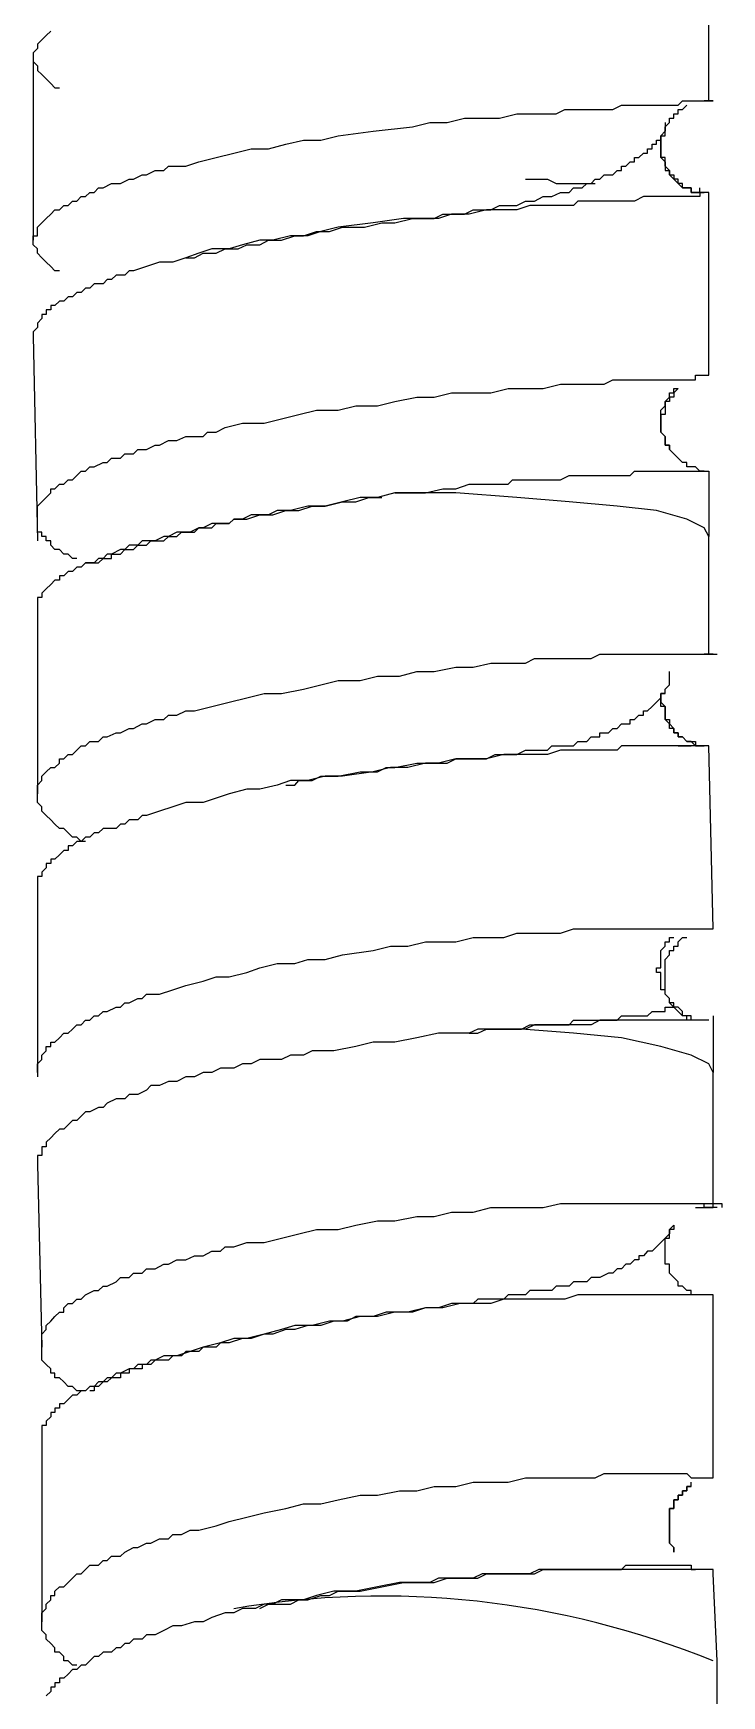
# Model space of a CAD drawing. Extents: x -1585 to -1165, y -4178 to -3881.
# Drawn here: x -1300.91 to -1296.21, y -4077.4 to -4066.05 of the extents above; entities that cross this region are included whole.
import ezdxf

# ---------------------------------------------------------------- set-up
doc = ezdxf.new("R2010")
doc.units = 0
doc.header["$LTSCALE"] = 7
doc.layers.add('DWG', color=7, linetype='CONTINUOUS')

msp = doc.modelspace()

# ---------------------------------------------------------------- linework, layer by layer
at = {"layer": 'DWG'}
for points in [[(-1300.735, -4067.675), (-1300.765, -4067.675), (-1300.794, -4067.645), (-1300.824, -4067.616), (-1300.854, -4067.586), (-1300.884, -4067.556), (-1300.884, -4067.526), (-1300.913, -4067.497), (-1300.913, -4067.467), (-1300.913, -4067.437), (-1300.884, -4067.437), (-1300.884, -4067.407), (-1300.884, -4067.378), (-1300.854, -4067.348), (-1300.824, -4067.318), (-1300.794, -4067.288), (-1300.765, -4067.259), (-1300.735, -4067.259), (-1300.705, -4067.229), (-1300.675, -4067.229), (-1300.646, -4067.199), (-1300.616, -4067.199), (-1300.586, -4067.169), (-1300.556, -4067.169), (-1300.527, -4067.14), (-1300.497, -4067.14), (-1300.467, -4067.11), (-1300.437, -4067.11), (-1300.378, -4067.08), (-1300.348, -4067.08), (-1300.318, -4067.08), (-1300.259, -4067.05), (-1300.229, -4067.05), (-1300.17, -4067.021), (-1300.14, -4067.021), (-1300.08, -4066.991), (-1300.021, -4066.991), (-1299.991, -4066.961), (-1299.932, -4066.961), (-1299.872, -4066.961), (-1299.783, -4066.931), (-1299.664, -4066.902), (-1299.545, -4066.872), (-1299.426, -4066.842), (-1299.307, -4066.842), (-1299.188, -4066.812), (-1299.069, -4066.783), (-1298.95, -4066.783), (-1298.831, -4066.753), (-1298.593, -4066.723), (-1298.325, -4066.693), (-1298.206, -4066.664), (-1298.087, -4066.664), (-1297.968, -4066.634), (-1297.849, -4066.634), (-1297.73, -4066.634), (-1297.611, -4066.604), (-1297.552, -4066.604), (-1297.492, -4066.604), (-1297.433, -4066.604), (-1297.403, -4066.604), (-1297.343, -4066.604), (-1297.284, -4066.574), (-1297.224, -4066.574), (-1297.195, -4066.574), (-1297.135, -4066.574), (-1297.105, -4066.574), (-1297.046, -4066.574), (-1296.986, -4066.574), (-1296.957, -4066.574), (-1296.897, -4066.545), (-1296.867, -4066.545), (-1296.838, -4066.545), (-1296.778, -4066.545), (-1296.748, -4066.545), (-1296.719, -4066.545), (-1296.689, -4066.545), (-1296.659, -4066.545), (-1296.629, -4066.545), (-1296.6, -4066.545), (-1296.57, -4066.545), (-1296.54, -4066.545), (-1296.51, -4066.545), (-1296.481, -4066.515), (-1296.451, -4066.515), (-1296.421, -4066.515), (-1296.391, -4066.515), (-1296.362, -4066.515), (-1296.332, -4066.515), (-1296.302, -4066.515), (-1296.302, -4065.831)], [(-1300.794, -4066.039), (-1300.824, -4066.069), (-1300.854, -4066.098), (-1300.884, -4066.128), (-1300.884, -4066.158), (-1300.913, -4066.188), (-1300.913, -4066.217), (-1300.913, -4066.247), (-1300.884, -4066.277), (-1300.884, -4066.307), (-1300.854, -4066.336), (-1300.824, -4066.366), (-1300.794, -4066.396), (-1300.765, -4066.426), (-1300.735, -4066.426)], [(-1300.913, -4066.217), (-1300.913, -4067.467)], [(-1296.6, -4066.664), (-1296.6, -4066.693), (-1296.6, -4066.723), (-1296.629, -4066.753), (-1296.629, -4066.783), (-1296.629, -4066.812), (-1296.629, -4066.842), (-1296.629, -4066.872), (-1296.629, -4066.902), (-1296.6, -4066.931), (-1296.6, -4066.961), (-1296.6, -4066.991), (-1296.57, -4066.991), (-1296.57, -4067.021), (-1296.54, -4067.021), (-1296.54, -4067.05), (-1296.51, -4067.08), (-1296.481, -4067.11), (-1296.451, -4067.11), (-1296.421, -4067.11), (-1296.421, -4067.14), (-1296.391, -4067.14), (-1296.362, -4067.14), (-1296.332, -4067.14), (-1296.362, -4067.14), (-1296.391, -4067.14), (-1296.421, -4067.14), (-1296.421, -4067.11), (-1296.451, -4067.11), (-1296.481, -4067.11), (-1296.481, -4067.08), (-1296.51, -4067.08), (-1296.51, -4067.05), (-1296.54, -4067.05), (-1296.57, -4067.021), (-1296.57, -4066.991), (-1296.6, -4066.961), (-1296.6, -4066.931), (-1296.6, -4066.902), (-1296.629, -4066.902), (-1296.629, -4066.872), (-1296.629, -4066.842), (-1296.629, -4066.812), (-1296.629, -4066.783), (-1296.629, -4066.753), (-1296.6, -4066.753), (-1296.6, -4066.723), (-1296.6, -4066.693), (-1296.57, -4066.664), (-1296.57, -4066.634), (-1296.54, -4066.634), (-1296.54, -4066.604), (-1296.51, -4066.604), (-1296.51, -4066.574), (-1296.481, -4066.574), (-1296.451, -4066.545)], [(-1299.872, -4067.586), (-1299.842, -4067.586), (-1299.813, -4067.586), (-1299.753, -4067.556), (-1299.723, -4067.556), (-1299.694, -4067.556), (-1299.664, -4067.556), (-1299.604, -4067.526), (-1299.515, -4067.526), (-1299.456, -4067.497), (-1299.366, -4067.497), (-1299.307, -4067.467), (-1299.218, -4067.467), (-1299.128, -4067.437), (-1299.069, -4067.437), (-1298.98, -4067.407), (-1298.89, -4067.407), (-1298.801, -4067.378), (-1298.742, -4067.378), (-1298.652, -4067.378), (-1298.533, -4067.348), (-1298.444, -4067.348), (-1298.325, -4067.318), (-1298.236, -4067.318), (-1298.176, -4067.318), (-1298.117, -4067.288), (-1298.057, -4067.288), (-1298.028, -4067.288), (-1297.968, -4067.288), (-1297.909, -4067.259), (-1297.879, -4067.259), (-1297.819, -4067.259), (-1297.79, -4067.259), (-1297.73, -4067.229), (-1297.7, -4067.229), (-1297.641, -4067.229), (-1297.611, -4067.229), (-1297.552, -4067.199), (-1297.522, -4067.199), (-1297.492, -4067.199), (-1297.433, -4067.169), (-1297.403, -4067.169), (-1297.373, -4067.169), (-1297.314, -4067.14), (-1297.284, -4067.14), (-1297.254, -4067.14), (-1297.224, -4067.11), (-1297.195, -4067.11), (-1297.165, -4067.11), (-1297.135, -4067.08), (-1297.105, -4067.08), (-1297.076, -4067.05), (-1297.046, -4067.05), (-1297.016, -4067.021), (-1296.986, -4067.021), (-1296.957, -4067.021), (-1296.927, -4066.991), (-1296.897, -4066.991), (-1296.897, -4066.961), (-1296.867, -4066.961), (-1296.838, -4066.931), (-1296.808, -4066.931), (-1296.808, -4066.902), (-1296.778, -4066.902), (-1296.748, -4066.872), (-1296.719, -4066.872), (-1296.719, -4066.842), (-1296.689, -4066.842), (-1296.689, -4066.812), (-1296.659, -4066.812), (-1296.659, -4066.783), (-1296.629, -4066.783), (-1296.629, -4066.753), (-1296.6, -4066.723), (-1296.6, -4066.693), (-1296.57, -4066.664)], [(-1297.552, -4067.05), (-1297.522, -4067.05), (-1297.492, -4067.05), (-1297.462, -4067.05), (-1297.403, -4067.05), (-1297.343, -4067.08), (-1297.284, -4067.08), (-1297.224, -4067.08), (-1297.165, -4067.08), (-1297.105, -4067.08), (-1297.076, -4067.08)], [(-1296.362, -4067.14), (-1296.362, -4067.11)], [(-1300.616, -4069.639), (-1300.646, -4069.639), (-1300.675, -4069.609), (-1300.705, -4069.609), (-1300.735, -4069.579), (-1300.765, -4069.579), (-1300.794, -4069.549), (-1300.794, -4069.52), (-1300.824, -4069.52), (-1300.824, -4069.49), (-1300.854, -4069.49), (-1300.854, -4069.46), (-1300.884, -4069.46), (-1300.884, -4069.43), (-1300.884, -4069.401), (-1300.884, -4069.371), (-1300.884, -4069.341), (-1300.884, -4069.311), (-1300.884, -4069.282), (-1300.854, -4069.252), (-1300.824, -4069.222), (-1300.794, -4069.192), (-1300.794, -4069.163), (-1300.765, -4069.163), (-1300.735, -4069.133), (-1300.705, -4069.133), (-1300.675, -4069.103), (-1300.646, -4069.103), (-1300.616, -4069.073), (-1300.586, -4069.044), (-1300.556, -4069.044), (-1300.527, -4069.014), (-1300.497, -4069.014), (-1300.437, -4068.984), (-1300.408, -4068.984), (-1300.378, -4068.954), (-1300.318, -4068.954), (-1300.289, -4068.925), (-1300.229, -4068.925), (-1300.199, -4068.895), (-1300.14, -4068.895), (-1300.08, -4068.865), (-1300.051, -4068.865), (-1299.991, -4068.835), (-1299.932, -4068.835), (-1299.872, -4068.806), (-1299.813, -4068.806), (-1299.753, -4068.806), (-1299.723, -4068.776), (-1299.664, -4068.776), (-1299.604, -4068.746), (-1299.485, -4068.716), (-1299.337, -4068.716), (-1299.218, -4068.687), (-1299.099, -4068.657), (-1298.98, -4068.627), (-1298.831, -4068.627), (-1298.712, -4068.597), (-1298.563, -4068.597), (-1298.444, -4068.568), (-1298.295, -4068.538), (-1298.176, -4068.538), (-1298.057, -4068.508), (-1297.909, -4068.508), (-1297.79, -4068.508), (-1297.671, -4068.478), (-1297.552, -4068.478), (-1297.433, -4068.478), (-1297.314, -4068.449), (-1297.284, -4068.449), (-1297.224, -4068.449), (-1297.165, -4068.449), (-1297.105, -4068.449), (-1297.076, -4068.449), (-1297.016, -4068.449), (-1296.957, -4068.419), (-1296.927, -4068.419), (-1296.867, -4068.419), (-1296.838, -4068.419), (-1296.808, -4068.419), (-1296.748, -4068.419), (-1296.719, -4068.419), (-1296.689, -4068.419), (-1296.629, -4068.419), (-1296.6, -4068.419), (-1296.57, -4068.419), (-1296.54, -4068.419), (-1296.51, -4068.419), (-1296.481, -4068.419), (-1296.451, -4068.419), (-1296.421, -4068.419), (-1296.391, -4068.419), (-1296.391, -4068.389), (-1296.362, -4068.389), (-1296.332, -4068.389), (-1296.302, -4068.389), (-1296.302, -4067.14), (-1296.332, -4067.14), (-1296.362, -4067.14), (-1296.362, -4067.169), (-1296.391, -4067.169), (-1296.421, -4067.169), (-1296.451, -4067.169), (-1296.481, -4067.169), (-1296.51, -4067.169), (-1296.54, -4067.169), (-1296.57, -4067.169), (-1296.6, -4067.169), (-1296.629, -4067.169), (-1296.659, -4067.169), (-1296.689, -4067.169), (-1296.719, -4067.169), (-1296.748, -4067.169), (-1296.808, -4067.199), (-1296.838, -4067.199), (-1296.867, -4067.199), (-1296.897, -4067.199), (-1296.957, -4067.199), (-1296.986, -4067.199), (-1297.016, -4067.199), (-1297.076, -4067.199), (-1297.105, -4067.199), (-1297.135, -4067.199), (-1297.195, -4067.199), (-1297.224, -4067.229), (-1297.284, -4067.229), (-1297.343, -4067.229), (-1297.433, -4067.229), (-1297.522, -4067.229), (-1297.611, -4067.259), (-1297.73, -4067.259), (-1297.819, -4067.259), (-1297.938, -4067.288), (-1298.057, -4067.288), (-1298.147, -4067.318), (-1298.385, -4067.318), (-1298.593, -4067.348), (-1298.831, -4067.378), (-1298.95, -4067.407), (-1299.039, -4067.437), (-1299.158, -4067.437), (-1299.277, -4067.467), (-1299.366, -4067.467), (-1299.485, -4067.497), (-1299.575, -4067.526), (-1299.694, -4067.526), (-1299.783, -4067.556), (-1299.872, -4067.586), (-1299.961, -4067.616), (-1300.051, -4067.616), (-1300.14, -4067.645), (-1300.229, -4067.675), (-1300.259, -4067.675), (-1300.289, -4067.705), (-1300.348, -4067.705), (-1300.378, -4067.735), (-1300.408, -4067.735), (-1300.437, -4067.764), (-1300.467, -4067.764), (-1300.497, -4067.764), (-1300.527, -4067.794), (-1300.556, -4067.794), (-1300.586, -4067.824), (-1300.616, -4067.824), (-1300.646, -4067.854), (-1300.675, -4067.854), (-1300.705, -4067.883), (-1300.735, -4067.883), (-1300.765, -4067.913), (-1300.794, -4067.913), (-1300.794, -4067.943), (-1300.824, -4067.943), (-1300.824, -4067.973), (-1300.854, -4067.973), (-1300.854, -4068.002), (-1300.884, -4068.032), (-1300.884, -4068.062), (-1300.913, -4068.092), (-1300.913, -4068.121), (-1300.884, -4069.52)], [(-1296.332, -4069.044), (-1296.362, -4069.044), (-1296.391, -4069.014), (-1296.421, -4069.014), (-1296.451, -4069.014), (-1296.451, -4068.984), (-1296.481, -4068.984), (-1296.51, -4068.954), (-1296.54, -4068.925), (-1296.57, -4068.895), (-1296.57, -4068.865), (-1296.6, -4068.865), (-1296.6, -4068.835), (-1296.6, -4068.806), (-1296.629, -4068.776), (-1296.629, -4068.746), (-1296.629, -4068.716), (-1296.629, -4068.687), (-1296.629, -4068.657), (-1296.629, -4068.627), (-1296.6, -4068.597), (-1296.6, -4068.568), (-1296.57, -4068.538), (-1296.57, -4068.508), (-1296.54, -4068.508), (-1296.54, -4068.478), (-1296.51, -4068.478), (-1296.54, -4068.508), (-1296.54, -4068.538), (-1296.57, -4068.538), (-1296.57, -4068.568), (-1296.6, -4068.568), (-1296.6, -4068.597), (-1296.6, -4068.627), (-1296.6, -4068.657), (-1296.629, -4068.657), (-1296.629, -4068.687), (-1296.629, -4068.716), (-1296.629, -4068.746), (-1296.629, -4068.776), (-1296.6, -4068.806), (-1296.6, -4068.835), (-1296.6, -4068.865), (-1296.57, -4068.865), (-1296.57, -4068.895), (-1296.54, -4068.925)], [(-1298.444, -4069.192), (-1298.563, -4069.222), (-1298.682, -4069.222), (-1298.801, -4069.252), (-1298.92, -4069.282), (-1299.039, -4069.282), (-1299.158, -4069.311), (-1299.188, -4069.311), (-1299.247, -4069.311), (-1299.307, -4069.341), (-1299.366, -4069.341), (-1299.426, -4069.341), (-1299.485, -4069.371), (-1299.545, -4069.371), (-1299.575, -4069.401), (-1299.634, -4069.401), (-1299.694, -4069.401), (-1299.753, -4069.43), (-1299.783, -4069.43), (-1299.842, -4069.46), (-1299.902, -4069.46), (-1299.932, -4069.46), (-1299.991, -4069.49), (-1300.021, -4069.49), (-1300.08, -4069.52), (-1300.11, -4069.52), (-1300.17, -4069.52), (-1300.199, -4069.549), (-1300.259, -4069.549), (-1300.289, -4069.579), (-1300.318, -4069.579), (-1300.378, -4069.609), (-1300.408, -4069.609), (-1300.437, -4069.639), (-1300.467, -4069.639), (-1300.497, -4069.668), (-1300.527, -4069.668), (-1300.556, -4069.668), (-1300.586, -4069.698), (-1300.616, -4069.698), (-1300.646, -4069.728), (-1300.675, -4069.728), (-1300.705, -4069.758), (-1300.735, -4069.758), (-1300.735, -4069.787), (-1300.765, -4069.787), (-1300.794, -4069.817), (-1300.824, -4069.847), (-1300.854, -4069.877), (-1300.854, -4069.906), (-1300.884, -4069.906), (-1300.884, -4069.936), (-1300.884, -4069.966), (-1300.884, -4069.996), (-1300.884, -4071.245)], [(-1300.556, -4069.668), (-1300.527, -4069.668), (-1300.497, -4069.668), (-1300.467, -4069.668), (-1300.437, -4069.639), (-1300.408, -4069.639), (-1300.378, -4069.639), (-1300.378, -4069.609), (-1300.348, -4069.609), (-1300.318, -4069.609), (-1300.289, -4069.579), (-1300.259, -4069.579), (-1300.229, -4069.579), (-1300.199, -4069.549), (-1300.17, -4069.549), (-1300.14, -4069.549), (-1300.11, -4069.52), (-1300.08, -4069.52), (-1300.021, -4069.52), (-1299.991, -4069.49), (-1299.961, -4069.49), (-1299.932, -4069.49), (-1299.902, -4069.46), (-1299.842, -4069.46), (-1299.813, -4069.46), (-1299.783, -4069.43), (-1299.753, -4069.43), (-1299.694, -4069.43), (-1299.664, -4069.401), (-1299.604, -4069.401), (-1299.575, -4069.401), (-1299.545, -4069.371), (-1299.485, -4069.371), (-1299.456, -4069.371), (-1299.366, -4069.341), (-1299.277, -4069.341), (-1299.188, -4069.311), (-1299.099, -4069.311), (-1299.009, -4069.282), (-1298.92, -4069.282), (-1298.801, -4069.252), (-1298.712, -4069.252), (-1298.623, -4069.222), (-1298.533, -4069.222)], [(-1300.556, -4071.572), (-1300.586, -4071.572), (-1300.616, -4071.543), (-1300.646, -4071.543), (-1300.675, -4071.513), (-1300.705, -4071.483), (-1300.735, -4071.483), (-1300.765, -4071.453), (-1300.794, -4071.424), (-1300.824, -4071.394), (-1300.854, -4071.364), (-1300.854, -4071.334), (-1300.884, -4071.305), (-1300.884, -4071.275), (-1300.884, -4071.245), (-1300.884, -4071.215), (-1300.884, -4071.186), (-1300.854, -4071.156), (-1300.854, -4071.126), (-1300.824, -4071.096), (-1300.794, -4071.067), (-1300.765, -4071.067), (-1300.735, -4071.037), (-1300.735, -4071.007), (-1300.705, -4071.007), (-1300.675, -4070.977), (-1300.646, -4070.977), (-1300.616, -4070.948), (-1300.586, -4070.918), (-1300.556, -4070.918), (-1300.527, -4070.888), (-1300.467, -4070.888), (-1300.437, -4070.858), (-1300.408, -4070.858), (-1300.348, -4070.829), (-1300.318, -4070.829), (-1300.259, -4070.799), (-1300.229, -4070.799), (-1300.17, -4070.769), (-1300.14, -4070.769), (-1300.08, -4070.739), (-1300.021, -4070.739), (-1299.991, -4070.71), (-1299.932, -4070.71), (-1299.872, -4070.68), (-1299.813, -4070.68), (-1299.694, -4070.65), (-1299.575, -4070.62), (-1299.456, -4070.591), (-1299.337, -4070.561), (-1299.218, -4070.561), (-1299.069, -4070.531), (-1298.95, -4070.501), (-1298.831, -4070.472), (-1298.682, -4070.472), (-1298.563, -4070.442), (-1298.414, -4070.442), (-1298.295, -4070.412), (-1298.176, -4070.412), (-1298.028, -4070.382), (-1297.909, -4070.382), (-1297.79, -4070.353), (-1297.671, -4070.353), (-1297.552, -4070.353), (-1297.492, -4070.323), (-1297.433, -4070.323), (-1297.373, -4070.323), (-1297.314, -4070.323), (-1297.254, -4070.323), (-1297.195, -4070.323), (-1297.165, -4070.323), (-1297.105, -4070.323), (-1297.046, -4070.293), (-1297.016, -4070.293), (-1296.957, -4070.293), (-1296.927, -4070.293), (-1296.867, -4070.293), (-1296.838, -4070.293), (-1296.778, -4070.293), (-1296.748, -4070.293), (-1296.719, -4070.293), (-1296.659, -4070.293), (-1296.629, -4070.293), (-1296.6, -4070.293), (-1296.57, -4070.293), (-1296.54, -4070.293), (-1296.51, -4070.293), (-1296.481, -4070.293), (-1296.451, -4070.293), (-1296.421, -4070.293), (-1296.391, -4070.293), (-1296.362, -4070.293), (-1296.332, -4070.293), (-1296.302, -4070.293), (-1296.302, -4069.49)], [(-1296.272, -4070.293), (-1296.302, -4070.293), (-1296.332, -4070.293), (-1296.302, -4070.293), (-1296.272, -4070.293), (-1296.243, -4070.293)], [(-1299.188, -4071.186), (-1299.158, -4071.186), (-1299.128, -4071.186), (-1299.099, -4071.156), (-1299.069, -4071.156), (-1299.009, -4071.156), (-1298.95, -4071.126), (-1298.89, -4071.126), (-1298.831, -4071.126), (-1298.682, -4071.096), (-1298.563, -4071.096), (-1298.504, -4071.067), (-1298.444, -4071.067), (-1298.295, -4071.037), (-1298.176, -4071.037), (-1298.147, -4071.037), (-1298.087, -4071.037), (-1298.028, -4071.007), (-1297.998, -4071.007), (-1297.938, -4071.007), (-1297.909, -4071.007), (-1297.849, -4071.007), (-1297.819, -4071.007), (-1297.76, -4070.977), (-1297.73, -4070.977), (-1297.671, -4070.977), (-1297.641, -4070.977), (-1297.611, -4070.977), (-1297.552, -4070.948), (-1297.522, -4070.948), (-1297.492, -4070.948), (-1297.433, -4070.948), (-1297.403, -4070.948), (-1297.373, -4070.918), (-1297.343, -4070.918), (-1297.284, -4070.918), (-1297.254, -4070.918), (-1297.224, -4070.918), (-1297.195, -4070.888), (-1297.165, -4070.888), (-1297.135, -4070.888), (-1297.105, -4070.858), (-1297.076, -4070.858), (-1297.046, -4070.858), (-1297.046, -4070.829), (-1297.016, -4070.829), (-1296.986, -4070.829), (-1296.957, -4070.799), (-1296.927, -4070.799), (-1296.897, -4070.769), (-1296.867, -4070.769), (-1296.838, -4070.769), (-1296.838, -4070.739), (-1296.808, -4070.739), (-1296.778, -4070.71), (-1296.748, -4070.71), (-1296.748, -4070.68), (-1296.719, -4070.68), (-1296.689, -4070.65), (-1296.659, -4070.62), (-1296.629, -4070.591), (-1296.629, -4070.561), (-1296.6, -4070.561), (-1296.6, -4070.531), (-1296.57, -4070.501), (-1296.57, -4070.472), (-1296.57, -4070.442), (-1296.57, -4070.412)], [(-1296.362, -4070.918), (-1296.391, -4070.918), (-1296.421, -4070.888), (-1296.451, -4070.888), (-1296.481, -4070.858), (-1296.51, -4070.858), (-1296.51, -4070.829), (-1296.54, -4070.829), (-1296.54, -4070.799), (-1296.57, -4070.799), (-1296.57, -4070.769), (-1296.6, -4070.739), (-1296.6, -4070.71), (-1296.6, -4070.68), (-1296.6, -4070.65), (-1296.629, -4070.65), (-1296.629, -4070.62), (-1296.629, -4070.591), (-1296.629, -4070.561), (-1296.6, -4070.561), (-1296.629, -4070.561), (-1296.629, -4070.591), (-1296.629, -4070.62), (-1296.6, -4070.65), (-1296.6, -4070.68), (-1296.6, -4070.71), (-1296.6, -4070.739), (-1296.57, -4070.739), (-1296.57, -4070.769), (-1296.54, -4070.799), (-1296.54, -4070.829), (-1296.51, -4070.829), (-1296.51, -4070.858), (-1296.481, -4070.858), (-1296.451, -4070.888), (-1296.421, -4070.888), (-1296.391, -4070.888), (-1296.391, -4070.918), (-1296.362, -4070.918), (-1296.332, -4070.918)], [(-1300.884, -4073.149), (-1300.884, -4073.119), (-1300.884, -4073.09), (-1300.854, -4073.06), (-1300.854, -4073.03), (-1300.824, -4073), (-1300.824, -4072.971), (-1300.794, -4072.971), (-1300.794, -4072.941), (-1300.765, -4072.941), (-1300.735, -4072.911), (-1300.705, -4072.881), (-1300.675, -4072.881), (-1300.646, -4072.852), (-1300.616, -4072.822), (-1300.586, -4072.822), (-1300.556, -4072.792), (-1300.527, -4072.792), (-1300.497, -4072.762), (-1300.467, -4072.762), (-1300.437, -4072.733), (-1300.408, -4072.733), (-1300.348, -4072.703), (-1300.318, -4072.703), (-1300.289, -4072.673), (-1300.259, -4072.673), (-1300.199, -4072.643), (-1300.17, -4072.643), (-1300.14, -4072.614), (-1300.051, -4072.614), (-1299.961, -4072.584), (-1299.872, -4072.554), (-1299.753, -4072.524), (-1299.664, -4072.495), (-1299.575, -4072.495), (-1299.456, -4072.465), (-1299.366, -4072.435), (-1299.247, -4072.405), (-1299.128, -4072.405), (-1299.039, -4072.376), (-1298.92, -4072.376), (-1298.801, -4072.346), (-1298.593, -4072.316), (-1298.474, -4072.286), (-1298.355, -4072.286), (-1298.236, -4072.257), (-1298.147, -4072.257), (-1298.028, -4072.257), (-1297.909, -4072.227), (-1297.819, -4072.227), (-1297.7, -4072.227), (-1297.611, -4072.197), (-1297.492, -4072.197), (-1297.403, -4072.197), (-1297.314, -4072.197), (-1297.224, -4072.167), (-1297.165, -4072.167), (-1297.135, -4072.167), (-1297.076, -4072.167), (-1297.046, -4072.167), (-1296.986, -4072.167), (-1296.957, -4072.167), (-1296.927, -4072.167), (-1296.867, -4072.167), (-1296.838, -4072.167), (-1296.808, -4072.167), (-1296.778, -4072.167), (-1296.748, -4072.167), (-1296.719, -4072.167), (-1296.659, -4072.167), (-1296.629, -4072.167), (-1296.6, -4072.167), (-1296.57, -4072.167), (-1296.54, -4072.167), (-1296.51, -4072.167), (-1296.481, -4072.167), (-1296.451, -4072.167), (-1296.421, -4072.167), (-1296.391, -4072.167), (-1296.362, -4072.167), (-1296.332, -4072.167), (-1296.302, -4072.167), (-1296.272, -4072.167), (-1296.302, -4070.918), (-1296.332, -4070.918), (-1296.362, -4070.918), (-1296.391, -4070.918), (-1296.421, -4070.918), (-1296.451, -4070.918), (-1296.481, -4070.918), (-1296.51, -4070.918), (-1296.54, -4070.918), (-1296.57, -4070.918), (-1296.6, -4070.918), (-1296.629, -4070.918), (-1296.659, -4070.918), (-1296.689, -4070.918), (-1296.719, -4070.918), (-1296.748, -4070.918), (-1296.778, -4070.918), (-1296.808, -4070.918), (-1296.838, -4070.918), (-1296.897, -4070.918), (-1296.927, -4070.948), (-1296.957, -4070.948), (-1297.016, -4070.948), (-1297.046, -4070.948), (-1297.076, -4070.948), (-1297.135, -4070.948), (-1297.165, -4070.948), (-1297.224, -4070.948), (-1297.314, -4070.948), (-1297.403, -4070.977), (-1297.492, -4070.977), (-1297.611, -4070.977), (-1297.7, -4070.977), (-1297.819, -4071.007), (-1297.909, -4071.007), (-1298.028, -4071.007), (-1298.147, -4071.037), (-1298.236, -4071.037), (-1298.355, -4071.067), (-1298.474, -4071.067), (-1298.593, -4071.096), (-1298.801, -4071.126), (-1298.92, -4071.126), (-1299.039, -4071.156), (-1299.158, -4071.156), (-1299.247, -4071.186), (-1299.366, -4071.215), (-1299.456, -4071.215), (-1299.575, -4071.245), (-1299.664, -4071.275), (-1299.753, -4071.305), (-1299.872, -4071.305), (-1299.961, -4071.334), (-1300.051, -4071.364), (-1300.14, -4071.394), (-1300.17, -4071.394), (-1300.199, -4071.424), (-1300.259, -4071.424), (-1300.289, -4071.453), (-1300.318, -4071.453), (-1300.348, -4071.483), (-1300.408, -4071.483), (-1300.437, -4071.483), (-1300.467, -4071.513), (-1300.497, -4071.513), (-1300.527, -4071.543), (-1300.556, -4071.543), (-1300.586, -4071.572), (-1300.616, -4071.572), (-1300.646, -4071.602), (-1300.675, -4071.602), (-1300.675, -4071.632), (-1300.705, -4071.632), (-1300.735, -4071.662), (-1300.765, -4071.691), (-1300.794, -4071.691), (-1300.794, -4071.721), (-1300.824, -4071.721), (-1300.824, -4071.751), (-1300.854, -4071.781), (-1300.854, -4071.81), (-1300.884, -4071.81), (-1300.884, -4071.84), (-1300.884, -4071.87), (-1300.884, -4073.179)], [(-1296.51, -4070.918), (-1296.481, -4070.918), (-1296.451, -4070.918), (-1296.421, -4070.918)], [(-1296.302, -4072.792), (-1296.332, -4072.792), (-1296.362, -4072.792), (-1296.391, -4072.792), (-1296.421, -4072.792), (-1296.421, -4072.762), (-1296.451, -4072.762), (-1296.481, -4072.762), (-1296.481, -4072.733), (-1296.51, -4072.703), (-1296.54, -4072.703), (-1296.54, -4072.673), (-1296.57, -4072.673), (-1296.57, -4072.643), (-1296.6, -4072.614), (-1296.6, -4072.584), (-1296.629, -4072.584), (-1296.629, -4072.554), (-1296.629, -4072.524), (-1296.629, -4072.495), (-1296.629, -4072.465), (-1296.659, -4072.465), (-1296.659, -4072.435), (-1296.629, -4072.435), (-1296.629, -4072.405), (-1296.629, -4072.376), (-1296.629, -4072.346), (-1296.629, -4072.316), (-1296.6, -4072.286), (-1296.6, -4072.257), (-1296.57, -4072.257), (-1296.57, -4072.227), (-1296.54, -4072.227)], [(-1296.362, -4072.792), (-1296.391, -4072.792), (-1296.421, -4072.792), (-1296.451, -4072.792), (-1296.451, -4072.762), (-1296.481, -4072.762), (-1296.51, -4072.733), (-1296.54, -4072.703), (-1296.57, -4072.673), (-1296.57, -4072.643), (-1296.6, -4072.614), (-1296.6, -4072.584), (-1296.6, -4072.554), (-1296.6, -4072.524), (-1296.6, -4072.495), (-1296.6, -4072.465), (-1296.6, -4072.435), (-1296.6, -4072.405), (-1296.6, -4072.376), (-1296.57, -4072.346), (-1296.57, -4072.316), (-1296.54, -4072.316), (-1296.54, -4072.286), (-1296.51, -4072.286), (-1296.51, -4072.257), (-1296.481, -4072.227), (-1296.451, -4072.227)], [(-1296.332, -4072.792), (-1296.362, -4072.792), (-1296.391, -4072.792), (-1296.421, -4072.792), (-1296.451, -4072.792), (-1296.481, -4072.792), (-1296.51, -4072.792), (-1296.54, -4072.792), (-1296.57, -4072.792), (-1296.6, -4072.792), (-1296.629, -4072.792), (-1296.659, -4072.792), (-1296.719, -4072.792), (-1296.748, -4072.792), (-1296.778, -4072.792), (-1296.838, -4072.792), (-1296.867, -4072.792), (-1296.927, -4072.792), (-1296.957, -4072.792), (-1297.016, -4072.792), (-1297.046, -4072.792), (-1297.105, -4072.822), (-1297.165, -4072.822), (-1297.195, -4072.822), (-1297.254, -4072.822), (-1297.314, -4072.822), (-1297.373, -4072.822), (-1297.433, -4072.822), (-1297.492, -4072.822), (-1297.552, -4072.852), (-1297.611, -4072.852), (-1297.671, -4072.852), (-1297.73, -4072.852), (-1297.79, -4072.852), (-1297.879, -4072.852), (-1297.938, -4072.881), (-1297.998, -4072.881), (-1298.087, -4072.881), (-1298.147, -4072.881), (-1298.295, -4072.911), (-1298.444, -4072.941), (-1298.593, -4072.941), (-1298.712, -4072.971), (-1298.861, -4073), (-1299.009, -4073), (-1299.069, -4073.03), (-1299.158, -4073.03), (-1299.218, -4073.06), (-1299.277, -4073.06), (-1299.366, -4073.06), (-1299.426, -4073.09), (-1299.485, -4073.09), (-1299.545, -4073.119), (-1299.634, -4073.119), (-1299.694, -4073.149), (-1299.753, -4073.149), (-1299.813, -4073.179), (-1299.872, -4073.179), (-1299.932, -4073.209), (-1299.991, -4073.209), (-1300.051, -4073.238), (-1300.11, -4073.238), (-1300.14, -4073.268), (-1300.199, -4073.298), (-1300.259, -4073.298), (-1300.289, -4073.328), (-1300.348, -4073.328), (-1300.408, -4073.357), (-1300.437, -4073.387), (-1300.467, -4073.387), (-1300.527, -4073.417), (-1300.556, -4073.417), (-1300.586, -4073.447), (-1300.616, -4073.476), (-1300.646, -4073.476), (-1300.675, -4073.506), (-1300.705, -4073.536), (-1300.735, -4073.536), (-1300.765, -4073.566), (-1300.794, -4073.595), (-1300.824, -4073.625), (-1300.824, -4073.655), (-1300.854, -4073.655), (-1300.854, -4073.685), (-1300.854, -4073.714), (-1300.884, -4073.714), (-1300.884, -4073.744), (-1300.884, -4073.774), (-1300.854, -4075.023)], [(-1297.938, -4072.881), (-1297.879, -4072.881), (-1297.819, -4072.852), (-1297.79, -4072.852), (-1297.73, -4072.852), (-1297.671, -4072.852), (-1297.641, -4072.852), (-1297.581, -4072.852), (-1297.522, -4072.822), (-1297.462, -4072.822), (-1297.433, -4072.822), (-1297.373, -4072.822), (-1297.314, -4072.822), (-1297.254, -4072.822), (-1297.224, -4072.792), (-1297.165, -4072.792), (-1297.135, -4072.792), (-1297.076, -4072.792), (-1297.046, -4072.792), (-1297.016, -4072.792), (-1296.957, -4072.792), (-1296.927, -4072.792), (-1296.897, -4072.762), (-1296.867, -4072.762), (-1296.838, -4072.762), (-1296.808, -4072.762), (-1296.778, -4072.762), (-1296.748, -4072.762), (-1296.719, -4072.762), (-1296.689, -4072.733), (-1296.659, -4072.733), (-1296.629, -4072.733), (-1296.6, -4072.733), (-1296.6, -4072.703), (-1296.57, -4072.703), (-1296.54, -4072.703)], [(-1296.272, -4072.762), (-1296.272, -4072.792), (-1296.272, -4073.149), (-1296.302, -4073.09), (-1296.421, -4073.03), (-1296.629, -4072.971), (-1296.897, -4072.911), (-1297.224, -4072.881), (-1297.581, -4072.852)], [(-1296.391, -4074.071), (-1296.362, -4074.071), (-1296.332, -4074.071), (-1296.302, -4074.071), (-1296.272, -4074.071), (-1296.272, -4074.042), (-1296.272, -4073.149)], [(-1300.586, -4075.321), (-1300.616, -4075.321), (-1300.646, -4075.291), (-1300.675, -4075.291), (-1300.705, -4075.261), (-1300.735, -4075.232), (-1300.765, -4075.232), (-1300.765, -4075.202), (-1300.794, -4075.202), (-1300.794, -4075.172), (-1300.824, -4075.142), (-1300.854, -4075.113), (-1300.854, -4075.083), (-1300.854, -4075.053), (-1300.854, -4075.023), (-1300.854, -4074.994), (-1300.854, -4074.964), (-1300.854, -4074.934), (-1300.824, -4074.904), (-1300.824, -4074.875), (-1300.794, -4074.845), (-1300.765, -4074.815), (-1300.735, -4074.785), (-1300.705, -4074.785), (-1300.705, -4074.756), (-1300.675, -4074.726), (-1300.646, -4074.726), (-1300.616, -4074.696), (-1300.586, -4074.696), (-1300.556, -4074.666), (-1300.497, -4074.637), (-1300.467, -4074.637), (-1300.437, -4074.607), (-1300.408, -4074.607), (-1300.348, -4074.577), (-1300.318, -4074.547), (-1300.259, -4074.547), (-1300.229, -4074.518), (-1300.17, -4074.518), (-1300.14, -4074.488), (-1300.08, -4074.488), (-1300.021, -4074.458), (-1299.991, -4074.458), (-1299.932, -4074.428), (-1299.872, -4074.428), (-1299.813, -4074.399), (-1299.753, -4074.399), (-1299.694, -4074.369), (-1299.634, -4074.369), (-1299.604, -4074.339), (-1299.545, -4074.339), (-1299.456, -4074.309), (-1299.337, -4074.309), (-1299.218, -4074.28), (-1299.099, -4074.25), (-1298.98, -4074.22), (-1298.831, -4074.22), (-1298.712, -4074.19), (-1298.563, -4074.161), (-1298.444, -4074.161), (-1298.295, -4074.131), (-1298.176, -4074.131), (-1298.057, -4074.101), (-1297.909, -4074.101), (-1297.79, -4074.071), (-1297.671, -4074.071), (-1297.552, -4074.071), (-1297.433, -4074.071), (-1297.314, -4074.042), (-1297.224, -4074.042), (-1297.165, -4074.042), (-1297.105, -4074.042), (-1297.076, -4074.042), (-1297.016, -4074.042), (-1296.957, -4074.042), (-1296.927, -4074.042), (-1296.867, -4074.042), (-1296.838, -4074.042), (-1296.778, -4074.042), (-1296.748, -4074.042), (-1296.719, -4074.042), (-1296.659, -4074.042), (-1296.629, -4074.042), (-1296.6, -4074.042), (-1296.57, -4074.042), (-1296.54, -4074.042), (-1296.51, -4074.042), (-1296.481, -4074.042), (-1296.451, -4074.042), (-1296.421, -4074.042), (-1296.391, -4074.042), (-1296.362, -4074.042), (-1296.332, -4074.042), (-1296.302, -4074.042), (-1296.272, -4074.042)], [(-1296.243, -4074.071), (-1296.272, -4074.071), (-1296.302, -4074.071), (-1296.332, -4074.071), (-1296.332, -4074.042), (-1296.302, -4074.042), (-1296.272, -4074.042), (-1296.243, -4074.042), (-1296.213, -4074.042), (-1296.213, -4074.071)], [(-1296.332, -4074.666), (-1296.362, -4074.666), (-1296.391, -4074.666), (-1296.421, -4074.666), (-1296.421, -4074.637), (-1296.451, -4074.637), (-1296.481, -4074.607), (-1296.51, -4074.607), (-1296.51, -4074.577), (-1296.54, -4074.547), (-1296.57, -4074.518), (-1296.57, -4074.488), (-1296.57, -4074.458), (-1296.6, -4074.458), (-1296.6, -4074.428), (-1296.6, -4074.399), (-1296.6, -4074.369), (-1296.6, -4074.339), (-1296.6, -4074.309), (-1296.6, -4074.28), (-1296.57, -4074.28), (-1296.57, -4074.25), (-1296.57, -4074.22), (-1296.54, -4074.19), (-1296.54, -4074.22), (-1296.57, -4074.22), (-1296.57, -4074.25), (-1296.6, -4074.28), (-1296.629, -4074.309), (-1296.659, -4074.339), (-1296.689, -4074.369), (-1296.719, -4074.369), (-1296.748, -4074.399), (-1296.778, -4074.399), (-1296.778, -4074.428), (-1296.808, -4074.428), (-1296.838, -4074.458), (-1296.867, -4074.458), (-1296.897, -4074.488), (-1296.927, -4074.488), (-1296.957, -4074.518), (-1296.986, -4074.518), (-1297.046, -4074.547), (-1297.076, -4074.547), (-1297.105, -4074.547), (-1297.135, -4074.577), (-1297.165, -4074.577), (-1297.195, -4074.577), (-1297.224, -4074.577), (-1297.254, -4074.607), (-1297.284, -4074.607), (-1297.314, -4074.607), (-1297.343, -4074.607), (-1297.373, -4074.637), (-1297.403, -4074.637), (-1297.433, -4074.637), (-1297.492, -4074.637), (-1297.522, -4074.637), (-1297.552, -4074.666), (-1297.581, -4074.666), (-1297.641, -4074.666), (-1297.671, -4074.666), (-1297.7, -4074.696), (-1297.76, -4074.696), (-1297.79, -4074.696), (-1297.819, -4074.696), (-1297.879, -4074.696), (-1297.909, -4074.726), (-1297.968, -4074.726), (-1297.998, -4074.726), (-1298.057, -4074.726), (-1298.147, -4074.756), (-1298.236, -4074.756), (-1298.325, -4074.785), (-1298.414, -4074.785), (-1298.504, -4074.785), (-1298.593, -4074.815), (-1298.712, -4074.815), (-1298.771, -4074.845), (-1298.861, -4074.845), (-1298.95, -4074.875), (-1299.039, -4074.875), (-1299.128, -4074.904), (-1299.188, -4074.904), (-1299.277, -4074.934), (-1299.337, -4074.934), (-1299.426, -4074.964), (-1299.485, -4074.964), (-1299.575, -4074.994), (-1299.634, -4074.994), (-1299.664, -4075.023), (-1299.723, -4075.023), (-1299.753, -4075.023), (-1299.783, -4075.053), (-1299.813, -4075.053), (-1299.842, -4075.053), (-1299.872, -4075.053), (-1299.902, -4075.083), (-1299.932, -4075.083), (-1299.961, -4075.083), (-1299.991, -4075.113), (-1300.021, -4075.113), (-1300.051, -4075.113), (-1300.08, -4075.113), (-1300.11, -4075.142), (-1300.14, -4075.142), (-1300.17, -4075.142), (-1300.17, -4075.172), (-1300.199, -4075.172), (-1300.229, -4075.172), (-1300.259, -4075.172), (-1300.259, -4075.202), (-1300.289, -4075.202), (-1300.318, -4075.202), (-1300.318, -4075.232), (-1300.348, -4075.232), (-1300.378, -4075.232), (-1300.408, -4075.261), (-1300.437, -4075.261), (-1300.467, -4075.291), (-1300.497, -4075.291), (-1300.497, -4075.321), (-1300.527, -4075.321)], [(-1300.616, -4077.195), (-1300.646, -4077.195), (-1300.675, -4077.165), (-1300.705, -4077.165), (-1300.705, -4077.136), (-1300.735, -4077.106), (-1300.765, -4077.106), (-1300.765, -4077.076), (-1300.794, -4077.046), (-1300.824, -4077.017), (-1300.824, -4076.987), (-1300.854, -4076.957), (-1300.854, -4076.927), (-1300.854, -4076.898), (-1300.854, -4076.868), (-1300.854, -4076.838), (-1300.824, -4076.808), (-1300.824, -4076.779), (-1300.794, -4076.749), (-1300.794, -4076.719), (-1300.765, -4076.719), (-1300.765, -4076.689), (-1300.735, -4076.66), (-1300.705, -4076.66), (-1300.675, -4076.63), (-1300.646, -4076.6), (-1300.616, -4076.57), (-1300.586, -4076.57), (-1300.556, -4076.541), (-1300.527, -4076.511), (-1300.467, -4076.511), (-1300.437, -4076.481), (-1300.408, -4076.481), (-1300.378, -4076.451), (-1300.318, -4076.451), (-1300.289, -4076.422), (-1300.229, -4076.392), (-1300.199, -4076.392), (-1300.14, -4076.362), (-1300.11, -4076.362), (-1300.051, -4076.332), (-1299.991, -4076.332), (-1299.961, -4076.303), (-1299.902, -4076.303), (-1299.842, -4076.273), (-1299.783, -4076.273), (-1299.664, -4076.243), (-1299.575, -4076.213), (-1299.456, -4076.184), (-1299.337, -4076.154), (-1299.188, -4076.124), (-1299.069, -4076.094), (-1298.95, -4076.094), (-1298.831, -4076.065), (-1298.682, -4076.035), (-1298.563, -4076.035), (-1298.414, -4076.005), (-1298.295, -4076.005), (-1298.176, -4075.975), (-1298.028, -4075.975), (-1297.909, -4075.946), (-1297.79, -4075.946), (-1297.671, -4075.946), (-1297.552, -4075.916), (-1297.492, -4075.916), (-1297.433, -4075.916), (-1297.373, -4075.916), (-1297.314, -4075.916), (-1297.284, -4075.916), (-1297.224, -4075.916), (-1297.165, -4075.916), (-1297.105, -4075.916), (-1297.076, -4075.916), (-1297.016, -4075.886), (-1296.957, -4075.886), (-1296.927, -4075.886), (-1296.867, -4075.886), (-1296.838, -4075.886), (-1296.778, -4075.886), (-1296.748, -4075.886), (-1296.719, -4075.886), (-1296.659, -4075.886), (-1296.629, -4075.886), (-1296.6, -4075.886), (-1296.57, -4075.886), (-1296.54, -4075.886), (-1296.51, -4075.886), (-1296.481, -4075.886), (-1296.451, -4075.886), (-1296.421, -4075.916), (-1296.391, -4075.916), (-1296.362, -4075.916), (-1296.332, -4075.916), (-1296.302, -4075.916), (-1296.272, -4075.916), (-1296.272, -4074.696), (-1296.272, -4074.666), (-1296.302, -4074.666), (-1296.332, -4074.666), (-1296.362, -4074.666), (-1296.391, -4074.666), (-1296.421, -4074.666), (-1296.451, -4074.666), (-1296.481, -4074.666), (-1296.51, -4074.666), (-1296.54, -4074.666), (-1296.57, -4074.666), (-1296.6, -4074.666), (-1296.629, -4074.666), (-1296.659, -4074.666), (-1296.689, -4074.666), (-1296.719, -4074.666), (-1296.748, -4074.666), (-1296.808, -4074.666), (-1296.838, -4074.666), (-1296.867, -4074.666), (-1296.897, -4074.666), (-1296.957, -4074.666), (-1296.986, -4074.666), (-1297.016, -4074.666), (-1297.076, -4074.666), (-1297.105, -4074.666), (-1297.195, -4074.666), (-1297.284, -4074.696), (-1297.403, -4074.696), (-1297.492, -4074.696), (-1297.581, -4074.696), (-1297.7, -4074.696), (-1297.79, -4074.726), (-1297.909, -4074.726), (-1297.998, -4074.726), (-1298.117, -4074.756), (-1298.236, -4074.756), (-1298.355, -4074.785), (-1298.444, -4074.785), (-1298.563, -4074.815), (-1298.682, -4074.815), (-1298.801, -4074.845), (-1298.89, -4074.845), (-1299.009, -4074.875), (-1299.128, -4074.875), (-1299.218, -4074.904), (-1299.337, -4074.934), (-1299.456, -4074.964), (-1299.545, -4074.964), (-1299.634, -4074.994), (-1299.753, -4075.023), (-1299.842, -4075.053), (-1299.932, -4075.083), (-1300.021, -4075.083), (-1300.08, -4075.113), (-1300.11, -4075.113), (-1300.14, -4075.142), (-1300.199, -4075.142), (-1300.229, -4075.172), (-1300.259, -4075.172), (-1300.318, -4075.202), (-1300.348, -4075.202), (-1300.378, -4075.232), (-1300.408, -4075.232), (-1300.437, -4075.261), (-1300.467, -4075.261), (-1300.497, -4075.291), (-1300.527, -4075.291), (-1300.556, -4075.321), (-1300.586, -4075.321), (-1300.616, -4075.351), (-1300.646, -4075.351), (-1300.675, -4075.38), (-1300.705, -4075.41), (-1300.735, -4075.41), (-1300.735, -4075.44), (-1300.765, -4075.44), (-1300.765, -4075.47), (-1300.794, -4075.47), (-1300.794, -4075.499), (-1300.824, -4075.529), (-1300.824, -4075.559), (-1300.854, -4075.559), (-1300.854, -4075.589), (-1300.854, -4075.618), (-1300.854, -4075.648), (-1300.854, -4076.898)], [(-1296.421, -4075.975), (-1296.451, -4075.975), (-1296.451, -4076.005), (-1296.481, -4076.005), (-1296.481, -4076.035), (-1296.51, -4076.035), (-1296.51, -4076.065), (-1296.54, -4076.065), (-1296.54, -4076.094), (-1296.54, -4076.124), (-1296.57, -4076.124), (-1296.57, -4076.154), (-1296.57, -4076.184), (-1296.57, -4076.213), (-1296.57, -4076.243), (-1296.57, -4076.273), (-1296.57, -4076.303), (-1296.57, -4076.332), (-1296.57, -4076.362), (-1296.54, -4076.392), (-1296.54, -4076.422), (-1296.54, -4076.392), (-1296.57, -4076.362), (-1296.57, -4076.332), (-1296.57, -4076.303), (-1296.57, -4076.273), (-1296.57, -4076.243), (-1296.57, -4076.213), (-1296.57, -4076.184), (-1296.57, -4076.154), (-1296.57, -4076.124), (-1296.54, -4076.124), (-1296.54, -4076.094), (-1296.54, -4076.065), (-1296.51, -4076.065), (-1296.51, -4076.035), (-1296.481, -4076.035), (-1296.481, -4076.005), (-1296.451, -4076.005), (-1296.451, -4075.975), (-1296.421, -4075.975), (-1296.421, -4075.946)], [(-1296.243, -4077.79), (-1296.243, -4077.165), (-1296.272, -4076.57), (-1296.272, -4076.541), (-1296.302, -4076.541), (-1296.332, -4076.541), (-1296.362, -4076.541), (-1296.391, -4076.541), (-1296.421, -4076.541), (-1296.451, -4076.541), (-1296.481, -4076.541), (-1296.51, -4076.541), (-1296.54, -4076.541), (-1296.57, -4076.541), (-1296.629, -4076.541), (-1296.659, -4076.541), (-1296.689, -4076.541), (-1296.748, -4076.541), (-1296.778, -4076.541), (-1296.838, -4076.541), (-1296.897, -4076.541), (-1296.927, -4076.541), (-1296.986, -4076.541), (-1297.046, -4076.541), (-1297.105, -4076.541), (-1297.165, -4076.541), (-1297.224, -4076.541), (-1297.284, -4076.541), (-1297.343, -4076.541), (-1297.403, -4076.541), (-1297.462, -4076.541), (-1297.522, -4076.57), (-1297.581, -4076.57), (-1297.641, -4076.57), (-1297.73, -4076.57), (-1297.79, -4076.57), (-1297.849, -4076.57), (-1297.909, -4076.6), (-1297.998, -4076.6), (-1298.057, -4076.6), (-1298.147, -4076.6), (-1298.206, -4076.63), (-1298.266, -4076.63), (-1298.414, -4076.63), (-1298.563, -4076.66), (-1298.712, -4076.689), (-1298.861, -4076.689), (-1298.98, -4076.719), (-1299.069, -4076.749), (-1299.128, -4076.749), (-1299.218, -4076.749), (-1299.277, -4076.779), (-1299.337, -4076.779), (-1299.396, -4076.808), (-1299.485, -4076.808), (-1299.545, -4076.838), (-1299.604, -4076.838), (-1299.694, -4076.868), (-1299.753, -4076.898), (-1299.813, -4076.898), (-1299.902, -4076.927), (-1299.961, -4076.927), (-1300.021, -4076.957), (-1300.08, -4076.987), (-1300.11, -4076.987), (-1300.14, -4076.987), (-1300.17, -4077.017), (-1300.199, -4077.017), (-1300.229, -4077.017), (-1300.259, -4077.046), (-1300.289, -4077.046), (-1300.318, -4077.076), (-1300.348, -4077.076), (-1300.378, -4077.106), (-1300.408, -4077.106), (-1300.437, -4077.106), (-1300.467, -4077.136), (-1300.497, -4077.136), (-1300.527, -4077.165), (-1300.556, -4077.195), (-1300.586, -4077.195), (-1300.616, -4077.225), (-1300.646, -4077.225), (-1300.675, -4077.255), (-1300.705, -4077.284), (-1300.735, -4077.284), (-1300.735, -4077.314), (-1300.765, -4077.314), (-1300.765, -4077.344), (-1300.794, -4077.344), (-1300.794, -4077.374), (-1300.824, -4077.403)], [(-1299.366, -4076.808), (-1299.307, -4076.779), (-1299.247, -4076.779), (-1299.158, -4076.779), (-1299.099, -4076.749), (-1299.039, -4076.749), (-1298.95, -4076.719), (-1298.89, -4076.719), (-1298.831, -4076.689), (-1298.742, -4076.689), (-1298.682, -4076.689), (-1298.533, -4076.66), (-1298.385, -4076.63), (-1298.325, -4076.63), (-1298.236, -4076.63), (-1298.176, -4076.63), (-1298.087, -4076.6), (-1298.028, -4076.6), (-1297.968, -4076.6), (-1297.879, -4076.6), (-1297.819, -4076.57), (-1297.76, -4076.57), (-1297.671, -4076.57), (-1297.611, -4076.57), (-1297.552, -4076.57), (-1297.492, -4076.57), (-1297.433, -4076.541), (-1297.373, -4076.541), (-1297.314, -4076.541), (-1297.254, -4076.541), (-1297.195, -4076.541), (-1297.165, -4076.541), (-1297.135, -4076.541), (-1297.105, -4076.541), (-1297.076, -4076.541), (-1297.046, -4076.541), (-1297.016, -4076.541), (-1296.986, -4076.541), (-1296.957, -4076.541), (-1296.927, -4076.541), (-1296.897, -4076.541), (-1296.867, -4076.511), (-1296.838, -4076.511), (-1296.808, -4076.511), (-1296.778, -4076.511), (-1296.748, -4076.511), (-1296.719, -4076.511), (-1296.659, -4076.511), (-1296.629, -4076.511), (-1296.6, -4076.511), (-1296.57, -4076.511), (-1296.54, -4076.511), (-1296.51, -4076.511), (-1296.481, -4076.511), (-1296.451, -4076.511), (-1296.421, -4076.511), (-1296.421, -4076.541), (-1296.391, -4076.541), (-1296.421, -4076.541)]]:
    msp.add_lwpolyline(points, dxfattribs=at)
for points in [[(-1296.272, -4066.515), (-1296.302, -4066.515), (-1296.332, -4066.515), (-1296.302, -4066.515)], [(-1298.444, -4069.192), (-1298.325, -4069.192), (-1298.236, -4069.192), (-1298.117, -4069.163), (-1298.028, -4069.163), (-1297.938, -4069.133), (-1297.819, -4069.133), (-1297.73, -4069.133), (-1297.671, -4069.133), (-1297.641, -4069.103), (-1297.581, -4069.103), (-1297.522, -4069.103), (-1297.492, -4069.103), (-1297.433, -4069.103), (-1297.403, -4069.103), (-1297.343, -4069.103), (-1297.314, -4069.103), (-1297.254, -4069.073), (-1297.224, -4069.073), (-1297.165, -4069.073), (-1297.135, -4069.073), (-1297.105, -4069.073), (-1297.046, -4069.073), (-1297.016, -4069.073), (-1296.986, -4069.073), (-1296.927, -4069.073), (-1296.897, -4069.073), (-1296.867, -4069.073), (-1296.838, -4069.073), (-1296.808, -4069.044), (-1296.778, -4069.044), (-1296.748, -4069.044), (-1296.719, -4069.044), (-1296.689, -4069.044), (-1296.659, -4069.044), (-1296.629, -4069.044), (-1296.6, -4069.044), (-1296.57, -4069.044), (-1296.54, -4069.044), (-1296.51, -4069.044), (-1296.481, -4069.044), (-1296.451, -4069.044), (-1296.421, -4069.044), (-1296.391, -4069.044), (-1296.362, -4069.044), (-1296.332, -4069.044), (-1296.302, -4069.044), (-1296.302, -4069.49), (-1296.332, -4069.43), (-1296.451, -4069.371), (-1296.659, -4069.311), (-1296.927, -4069.282), (-1297.254, -4069.252), (-1297.611, -4069.222), (-1298.028, -4069.192)]]:
    msp.add_lwpolyline(points, close=True, dxfattribs=at)
msp.add_arc((-1298.533, -4082.714), 5.991, 67.8288, 99.7196, dxfattribs=at)

doc.saveas('drawing.dxf')
